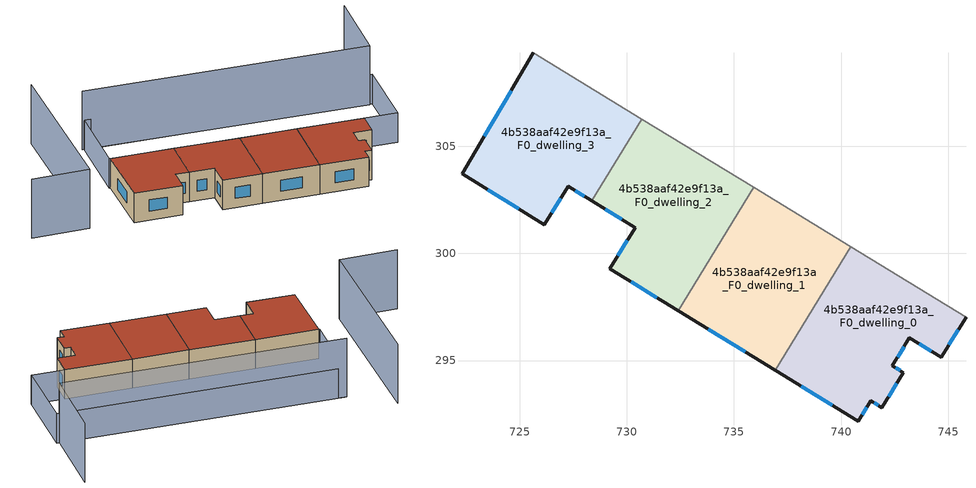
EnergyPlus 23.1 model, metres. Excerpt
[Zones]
4b538aaf42e9f13a_F0_dwelling_0
 floor ground (EU_floor_Construction): 745.83,297.03 744.68,295.15 743.19,296.06 742.4,294.76 742.92,294.44 741.91,292.8 741.39,293.12 740.81,292.17 736.93,294.55 740.45,300.32 z0
 wall outside (EU_wall_Construction): 736.93,294.55 740.81,292.17 741.39,293.12 741.91,292.8 742.92,294.44 742.4,294.76 743.19,296.06 744.68,295.15 745.83,297.03 z0:3
 wall adiabatic (EU_wall_Construction): 745.83,297.03 740.45,300.32 z0:3
 wall to 4b538aaf42e9f13a_F0_dwelling_1 (EU_wall_Construction): 740.45,300.32 736.93,294.55 z0:3
 window (EU_Window_Construction): 741.55,293.02 741.75,292.9 / 740.99,292.47 741.21,292.83 / 738.14,293.81 739.6,292.92 / 745.04,295.73 745.47,296.44 / 743.65,295.77 744.21,295.43 / 742.64,295.17 742.94,295.65 / 742.75,294.54 742.56,294.66 / 742.22,293.32 742.6,293.93 z0.93:2.07
 roof outside (EU_roof_Construction): 744.68,295.15 745.83,297.03 740.45,300.32 736.93,294.55 740.81,292.17 741.39,293.12 741.91,292.8 742.92,294.44 742.4,294.76 743.19,296.06 z3
4b538aaf42e9f13a_F0_dwelling_1
 floor ground (EU_floor_Construction): 740.45,300.32 736.93,294.55 732.41,297.33 735.92,303.08 z0
 wall outside (EU_wall_Construction): 732.41,297.33 736.93,294.55 z0:3
 wall adiabatic (EU_wall_Construction): 740.45,300.32 735.92,303.08 z0:3
 wall to 4b538aaf42e9f13a_F0_dwelling_2 (EU_wall_Construction): 735.92,303.08 732.4,297.33 z0:3
 window (EU_Window_Construction): 733.82,296.47 735.52,295.42 z0.93:2.07
 roof outside (EU_roof_Construction): 736.93,294.55 740.45,300.32 735.92,303.08 732.41,297.33 z3
4b538aaf42e9f13a_F0_dwelling_2
 floor ground (EU_floor_Construction): 735.92,303.08 732.41,297.33 729.22,299.29 730.4,301.21 728.37,302.45 730.7,306.27 z0
 wall outside (EU_wall_Construction): 728.37,302.45 730.4,301.21 729.22,299.29 732.41,297.33 z0:3
 wall adiabatic (EU_wall_Construction): 735.92,303.08 730.7,306.27 z0:3
 wall to 4b538aaf42e9f13a_F0_dwelling_3 (EU_wall_Construction): 730.7,306.27 728.37,302.45 z0:3
 window (EU_Window_Construction): 730.21,298.68 731.41,297.94 / 730.03,300.61 729.59,299.88 / 729,302.07 729.77,301.6 z0.93:2.07
 roof outside (EU_roof_Construction): 732.41,297.33 735.92,303.08 730.7,306.27 728.37,302.45 730.4,301.21 729.22,299.29 z3
4b538aaf42e9f13a_F0_dwelling_3
 floor ground (EU_floor_Construction): 730.7,306.27 728.37,302.45 727.26,303.13 726.16,301.35 722.31,303.71 725.64,309.36 z0
 wall outside (EU_wall_Construction): 725.64,309.36 722.31,303.71 726.16,301.35 727.26,303.13 728.37,302.45 z0:3
 wall adiabatic (EU_wall_Construction): 730.7,306.27 725.64,309.36 z0:3
 window (EU_Window_Construction): 724.6,307.6 723.35,305.47 / 727.6,302.92 728.02,302.67 / 726.5,301.9 726.92,302.58 / 723.51,302.97 724.96,302.08 z0.93:2.07
 roof outside (EU_roof_Construction): 728.37,302.45 730.7,306.27 725.64,309.36 722.31,303.71 726.16,301.35 727.26,303.13 z3
shading: 727.1,319.86 719,306.02 / 719,306.02 714.3,308.77 / 755.91,308.07 752,301.7 / 752,301.7 729.2,315.69 z0:6; 748.47,295.42 725.55,309.41 / 725.55,309.41 729.33,315.61 / 729.33,315.61 752.25,301.61 / 752.25,301.61 748.47,295.42 z0:3
[Building]
EU S2 Campaign: North Axis=0; Terrain=City; Solar Distribution=FullExterior
[Site:Location]
Montreal-Trudeau.Intl.AP: Latitude=45.4667; Longitude=-73.75; Time Zone=-5; Elevation=36
[SizingPeriod:WeatherFileDays]
AnnualSizingPeriod: Begin Month=1; Begin Day of Month=1; End Month=12; End Day of Month=31; Day of Week for Start Day=Monday; Use Weather File Daylight Saving Period=No; Use Weather File Rain and Snow Indicators=No
[MATERIAL]
EU_InternalMass_Material: Roughness=MediumRough; Thickness=0.1; Conductivity=1; Density=1800; Specific Heat=900; Thermal Absorptance=0.9; Solar Absorptance=0.7; Visible Absorptance=0.7
[MATERIAL:NOMASS] Roughness=MediumRough; Thermal Absorptance=0.9; Solar Absorptance=0.7; Visible Absorptance=0.7
Name | Thermal Resistance
EU_wall_NoMass; EU_floor_NoMass | 1.36485
EU_roof_NoMass | 2.55992
[WINDOWMATERIAL:SIMPLEGLAZINGSYSTEM]
EU_Window_SimpleGlazing: UFactor=3.92339; Solar Heat Gain Coefficient=0.8; Visible Transmittance=0.8
[CONSTRUCTION]
EU_wall_Construction: EU_wall_NoMass
EU_roof_Construction: EU_roof_NoMass
EU_floor_Construction: EU_floor_NoMass
EU_Window_Construction: EU_Window_SimpleGlazing
EU_InternalMass_Construction: EU_InternalMass_Material
[ZONE] Type=1; Multiplier=1; Ceiling Height=autocalculate; Floor Area=autocalculate; Part of Total Floor Area=Yes
Name | Volume
4b538aaf42e9f13a_F0_dwelling_0 | 107.4375
4b538aaf42e9f13a_F0_dwelling_1 | 107.453
4b538aaf42e9f13a_F0_dwelling_2 | 107.432
4b538aaf42e9f13a_F0_dwelling_3 | 107.446
[INTERNALMASS] Construction=EU_InternalMass_Construction
Name | Zone or ZoneList | Surface Area
4b538aaf42e9f13a_F0_dwelling_0_EU_InternalMass | 4b538aaf42e9f13a_F0_dwelling_0 | 35.8122
4b538aaf42e9f13a_F0_dwelling_1_EU_InternalMass | 4b538aaf42e9f13a_F0_dwelling_1 | 35.8175
4b538aaf42e9f13a_F0_dwelling_2_EU_InternalMass | 4b538aaf42e9f13a_F0_dwelling_2 | 35.8105
4b538aaf42e9f13a_F0_dwelling_3_EU_InternalMass | 4b538aaf42e9f13a_F0_dwelling_3 | 35.8153
[OTHEREQUIPMENT] Fuel Type=Electricity; Design Level Calculation Method=Watts/Area; Power per Zone Floor Area=1; Fraction Latent=0; Fraction Radiant=0; Fraction Lost=0; Carbon Dioxide Generation Rate=0; EndUse Subcategory=EU_Step8_InternalGains
Name | Zone or ZoneList or Space or SpaceList | Schedule
EU_Step8_InternalGain_4b538aaf42e9f13a_F0_dwelling_0_f000 | 4b538aaf42e9f13a_F0_dwelling_0 | EU_Step8_GainSchedule_4b538aaf42e9f13a_F0_dwelling_0_f000
EU_Step8_InternalGain_4b538aaf42e9f13a_F0_dwelling_1_f000 | 4b538aaf42e9f13a_F0_dwelling_1 | EU_Step8_GainSchedule_4b538aaf42e9f13a_F0_dwelling_1_f000
EU_Step8_InternalGain_4b538aaf42e9f13a_F0_dwelling_2_f000 | 4b538aaf42e9f13a_F0_dwelling_2 | EU_Step8_GainSchedule_4b538aaf42e9f13a_F0_dwelling_2_f000
EU_Step8_InternalGain_4b538aaf42e9f13a_F0_dwelling_3_f000 | 4b538aaf42e9f13a_F0_dwelling_3 | EU_Step8_GainSchedule_4b538aaf42e9f13a_F0_dwelling_3_f000
[ZONEVENTILATION:DESIGNFLOWRATE] Schedule=EU_AlwaysOn; Design Flow Rate Calculation Method=AirChanges/Hour; Air Changes per Hour=0.860309; Ventilation Type=Natural; Fan Pressure Rise=0; Fan Total Efficiency=1; Constant Term Coefficient=1; Temperature Term Coefficient=0; Velocity Term Coefficient=0; Velocity Squared Term Coefficient=0; Minimum Indoor Temperature=-100; Maximum Indoor Temperature=100; Delta Temperature=-100; Minimum Outdoor Temperature=-100; Maximum Outdoor Temperature=100; Maximum Wind Speed=40
Name | Zone or ZoneList or Space or SpaceList
EU_ConstantAir_4b538aaf42e9f13a_F0_dwelling_0 | 4b538aaf42e9f13a_F0_dwelling_0
EU_ConstantAir_4b538aaf42e9f13a_F0_dwelling_1 | 4b538aaf42e9f13a_F0_dwelling_1
EU_ConstantAir_4b538aaf42e9f13a_F0_dwelling_2 | 4b538aaf42e9f13a_F0_dwelling_2
EU_ConstantAir_4b538aaf42e9f13a_F0_dwelling_3 | 4b538aaf42e9f13a_F0_dwelling_3
[HVACTEMPLATE:THERMOSTAT] Constant Heating Setpoint=20; Constant Cooling Setpoint=50
EU_HeatOnly_4b538aaf42e9f13a_F0_dwelling_0; EU_HeatOnly_4b538aaf42e9f13a_F0_dwelling_1; EU_HeatOnly_4b538aaf42e9f13a_F0_dwelling_2; EU_HeatOnly_4b538aaf42e9f13a_F0_dwelling_3
[HVACTEMPLATE:ZONE:IDEALLOADSAIRSYSTEM] System Availability Schedule=EU_AlwaysOn; Maximum Heating Supply Air Temperature=50; Minimum Cooling Supply Air Temperature=13; Maximum Heating Supply Air Humidity Ratio=0.0156; Minimum Cooling Supply Air Humidity Ratio=0.0077; Heating Limit=NoLimit; Cooling Limit=NoLimit; Heating Availability Schedule=EU_AlwaysOn; Cooling Availability Schedule=EU_CoolingOff; Dehumidification Control Type=ConstantSensibleHeatRatio; Cooling Sensible Heat Ratio=0.7; Dehumidification Setpoint=60; Humidification Control Type=None; Humidification Setpoint=30; Outdoor Air Method=None; Outdoor Air Flow Rate per Person=0.00944; Outdoor Air Flow Rate per Zone Floor Area=0; Outdoor Air Flow Rate per Zone=0; Demand Controlled Ventilation Type=None; Outdoor Air Economizer Type=NoEconomizer; Heat Recovery Type=None; Sensible Heat Recovery Effectiveness=0.7; Latent Heat Recovery Effectiveness=0.65
Name | Template Thermostat
4b538aaf42e9f13a_F0_dwelling_0 | EU_HeatOnly_4b538aaf42e9f13a_F0_dwelling_0
4b538aaf42e9f13a_F0_dwelling_1 | EU_HeatOnly_4b538aaf42e9f13a_F0_dwelling_1
4b538aaf42e9f13a_F0_dwelling_2 | EU_HeatOnly_4b538aaf42e9f13a_F0_dwelling_2
4b538aaf42e9f13a_F0_dwelling_3 | EU_HeatOnly_4b538aaf42e9f13a_F0_dwelling_3
[SIZING:ZONE] Zone Cooling Design Supply Air Temperature Input Method=SupplyAirTemperature; Zone Cooling Design Supply Air Temperature=13; Zone Heating Design Supply Air Temperature Input Method=SupplyAirTemperature; Zone Heating Design Supply Air Temperature=50; Zone Cooling Design Supply Air Humidity Ratio=0.008; Zone Heating Design Supply Air Humidity Ratio=0.008; Cooling Design Air Flow Method=DesignDay; Cooling Design Air Flow Rate=0; Cooling Minimum Air Flow per Zone Floor Area=0.000762; Cooling Minimum Air Flow=0; Cooling Minimum Air Flow Fraction=0.2; Heating Design Air Flow Method=DesignDay; Heating Design Air Flow Rate=0; Heating Maximum Air Flow per Zone Floor Area=0.002032; Heating Maximum Air Flow=0.141576; Heating Maximum Air Flow Fraction=0.3; Account for Dedicated Outdoor Air System=No; Dedicated Outdoor Air System Control Strategy=NeutralSupplyAir; Dedicated Outdoor Air Low Setpoint Temperature for Design=autosize; Dedicated Outdoor Air High Setpoint Temperature for Design=autosize; Zone Load Sizing Method=Sensible Load Only No Latent Load; Zone Latent Cooling Design Supply Air Humidity Ratio Input Method=HumidityRatioDifference; Zone Cooling Design Supply Air Humidity Ratio Difference=0.005; Zone Latent Heating Design Supply Air Humidity Ratio Input Method=HumidityRatioDifference; Zone Humidification Design Supply Air Humidity Ratio Difference=0.005
4b538aaf42e9f13a_F0_dwelling_0; 4b538aaf42e9f13a_F0_dwelling_1; 4b538aaf42e9f13a_F0_dwelling_2; 4b538aaf42e9f13a_F0_dwelling_3
[SCHEDULE:CONSTANT]
Name | Hourly Value
EU_AlwaysOn | 1
EU_CoolingOff | 0
[SCHEDULE:FILE] Column Number=1; Rows to Skip at Top=0; Number of Hours of Data=8760; Column Separator=Comma; Interpolate to Timestep=No; Minutes per Item=60; Adjust Schedule for Daylight Savings=Yes
Name | File
EU_Step8_GainSchedule_4b538aaf42e9f13a_F0_dwelling_0_f000 | ../../schedules/4b538aaf42e9f13a/4b538aaf42e9f13a_F0_dwelling_0_f000_gain.csv
EU_Step8_GainSchedule_4b538aaf42e9f13a_F0_dwelling_1_f000 | ../../schedules/4b538aaf42e9f13a/4b538aaf42e9f13a_F0_dwelling_1_f000_gain.csv
EU_Step8_GainSchedule_4b538aaf42e9f13a_F0_dwelling_2_f000 | ../../schedules/4b538aaf42e9f13a/4b538aaf42e9f13a_F0_dwelling_2_f000_gain.csv
EU_Step8_GainSchedule_4b538aaf42e9f13a_F0_dwelling_3_f000 | ../../schedules/4b538aaf42e9f13a/4b538aaf42e9f13a_F0_dwelling_3_f000_gain.csv
